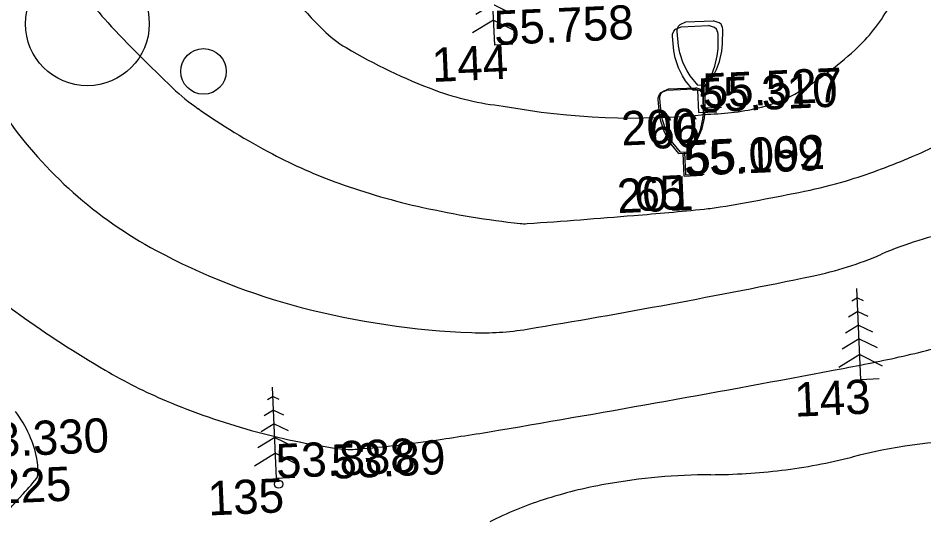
# Model space of a CAD drawing. Extents: x 642106 to 642351, y 6456946 to 6457148.
# Drawn here: x 642251.96 to 642271.88, y 6457101.56 to 6457112.63 of the extents above; entities that cross this region are included whole.
import ezdxf

# ---------------------------------------------------------------- set-up
doc = ezdxf.new("R2010")
doc.units = 0
for name, color, linetype in [('Level 10', 7, 'Continuous'), ('Level 11', 7, 'Continuous'), ('Level 14', 7, 'Continuous'), ('Level 16', 7, 'Continuous'), ('Level 18', 7, 'Continuous'), ('Level 5', 7, 'Continuous'), ('Level 6', 7, 'Continuous'), ('Level 63', 7, 'Continuous'), ('Level 9', 7, 'Continuous'), ('PUUDPQQSAD', 7, 'Continuous')]:
    doc.layers.add(name, color=color, linetype=linetype)

# ---------------------------------------------------------------- blocks, each defined once
blk = doc.blocks.new('KRIN13')
at = {"layer": 'Level 10'}
blk.add_circle((0, 0), 226.7, dxfattribs=at)
blk = doc.blocks.new('KKUUS7')
at = {"layer": 'PUUDPQQSAD'}
for p, q in [((0, 0), (0, 2000)), ((0, 1800), (-125.94, 1730.03)), ((0, 1800), (125.94, 1730.03)), ((0, 1500), (-211.95, 1382.25)), ((0, 1500), (211.95, 1382.25)), ((0, 1200), (-297.95, 1034.47)), ((0, 1200), (297.95, 1034.47)), ((0, 900), (-383.96, 686.69)), ((0, 900), (383.96, 686.69)), ((0, 550), (-475.29, 285.95)), ((0, 550), (475.29, 285.95)), ((400, 0), (0, 0))]:
    blk.add_line(p, q, dxfattribs=at)
blk = doc.blocks.new('KKIT13')
at = {"layer": 'PUUDPQQSAD'}
for p, q in [((-300, 1900), (300, 1900)), ((-100, 500), (100, 500)), ((0, 0), (0, 500)), ((0, 0), (400, 0))]:
    blk.add_line(p, q, dxfattribs=at)
for points in [[(-100, 500), (-258.4, 712.96), (-322.92, 824.71), (-400, 1000), (-461.28, 1225.3), (-484.95, 1381.3), (-500, 1700), (-497.94, 1741.58), (-468.34, 1813.02), (-428.03, 1850.1), (-300, 1900)], [(100, 500), (258.4, 712.96), (322.92, 824.71), (400, 1000), (461.28, 1225.3), (484.95, 1381.3), (500, 1700), (497.94, 1741.58), (468.34, 1813.02), (428.03, 1850.1), (300, 1900)]]:
    blk.add_lwpolyline(points, dxfattribs=at)
blk = doc.blocks.new('MUMM')
at = {"layer": 'Level 18'}
blk.add_circle((0, 0), 90.9, dxfattribs=at)
blk = doc.blocks.new('KKIT18')
at = {"layer": 'Level 9'}
for p, q in [((-300, 1900), (300, 1900)), ((-100, 500), (100, 500)), ((0, 0), (0, 500)), ((0, 0), (400, 0))]:
    blk.add_line(p, q, dxfattribs=at)
for points in [[(-100, 500), (-258.4, 712.96), (-322.92, 824.71), (-400, 1000), (-461.28, 1225.3), (-484.95, 1381.3), (-500, 1700), (-497.94, 1741.58), (-468.34, 1813.02), (-428.03, 1850.1), (-300, 1900)], [(100, 500), (258.4, 712.96), (322.92, 824.71), (400, 1000), (461.28, 1225.3), (484.95, 1381.3), (500, 1700), (497.94, 1741.58), (468.34, 1813.02), (428.03, 1850.1), (300, 1900)]]:
    blk.add_lwpolyline(points, dxfattribs=at)
blk = doc.blocks.new('KKIT19')
at = {"layer": 'Level 14'}
for p, q in [((-300, 1900), (300, 1900)), ((-100, 500), (100, 500)), ((0, 0), (0, 500)), ((0, 0), (400, 0))]:
    blk.add_line(p, q, dxfattribs=at)
for points in [[(-100, 500), (-258.4, 712.96), (-322.92, 824.71), (-400, 1000), (-461.28, 1225.3), (-484.95, 1381.3), (-500, 1700), (-497.94, 1741.58), (-468.34, 1813.02), (-428.03, 1850.1), (-300, 1900)], [(100, 500), (258.4, 712.96), (322.92, 824.71), (400, 1000), (461.28, 1225.3), (484.95, 1381.3), (500, 1700), (497.94, 1741.58), (468.34, 1813.02), (428.03, 1850.1), (300, 1900)]]:
    blk.add_lwpolyline(points, dxfattribs=at)

msp = doc.modelspace()

# ---------------------------------------------------------------- linework, layer by layer
at = {"layer": 'Level 16'}
for centre, radius, start, end in [((642276.189, 6457129.761), 24.686, 220.1563, 224.7908), ((642256.805, 6457115.236), 3.949, 212.0437, 223.2639), ((642267.907, 6457114.653), 3.669, 313.5701, 331.6114), ((642280.763, 6457137.784), 36.849, 223.2639, 226.4119), ((642260.454, 6457114.141), 2.514, 224.7908, 239.3471), ((642265.398, 6457117.292), 7.31, 300.8154, 313.5701), ((642265.328, 6457122.365), 12.074, 239.3471, 249.6585), ((642258.597, 6457114.497), 4.699, 226.4119, 235.2353), ((642263.243, 6457116.74), 6.075, 249.6585, 264.2149), ((642267.579, 6457113.635), 3.052, 283.8434, 300.8154), ((642264.999, 6457123.721), 15.926, 235.2353, 242.1312), ((642265.5, 6457126.215), 15.783, 259.5234, 275.8999), ((642267.02, 6457115.901), 5.386, 271.0887, 283.8434), ((642259.505, 6457115.928), 9.539, 215.0263, 241.7727), ((642267.561, 6457119.029), 10.283, 293.2824, 300.2162), ((642262.734, 6457119.438), 11.081, 242.1312, 250.4005), ((642266.095, 6457122.436), 13.992, 287.3394, 293.2824), ((642267.396, 6457118.268), 9.626, 281.8809, 287.3394), ((642264.221, 6457123.615), 15.516, 250.4005, 257.4969), ((642259.822, 6457154.267), 46.412, 279.3958, 281.8809), ((642265.144, 6457127.775), 19.776, 257.4969, 263.7817), ((642257.081, 6457210.523), 102.578, 274.70887, 275.57652), ((642266.535, 6457113.702), 5.296, 275.5765, 279.3958), ((642248.705, 6457312.218), 204.617, 274.04917, 274.70887), ((642263.093, 6457108.957), 0.847, 263.7817, 274.0492), ((642281.311, 6457076.435), 32.729, 104.3306, 106.9416), ((642274.031, 6457100.333), 7.747, 106.9416, 113.457), ((642261.826, 6457120.251), 14.445, 241.7727, 255.4124), ((642267.864, 6457114.546), 7.747, 281.6388, 293.457), ((642236.341, 6457267.585), 163.999, 279.41021, 281.63883), ((642255.825, 6457111.491), 6.605, 228.0753, 234.4651), ((642262.625, 6457123.322), 17.619, 255.4124, 267.7574), ((642266.707, 6457126.727), 25.328, 234.4651, 239.5539), ((642262.171, 6457111.731), 6.019, 267.7574, 279.4102), ((642267.858, 6457121.142), 16.336, 282.0019, 286.9301), ((642258.941, 6457163.084), 59.216, 280.65466, 282.00193), ((642259.587, 6457114.615), 11.278, 239.5539, 247.1831), ((642190.695, 6457525.836), 428.331, 280.15374, 280.65466), ((642261.26, 6457118.591), 15.592, 247.1831, 254.4641), ((642191.823, 6457519.538), 421.933, 279.6468, 280.15374), ((642249.322, 6457102.134), 3.178, 24.7706, 35.6552), ((642250.187, 6457102.533), 2.225, 10.9041, 24.7706), ((642261.134, 6457118.137), 15.12, 254.4641, 261.858), ((642253.376, 6457157.417), 54.617, 278.2378, 279.6468), ((642256.664, 6457134.707), 31.671, 275.0115, 278.2378), ((642273.264, 6457091.462), 11.896, 91.396, 104.4234), ((642259.263, 6457105.063), 1.913, 261.858, 275.0115), ((642251.147, 6457102.718), 1.248, 352.3548, 10.9041), ((642267.338, 6457114.504), 11.896, 276.8206, 284.4234), ((642267.125, 6457116.286), 13.691, 270.2988, 276.8206), ((642243.266, 6457110.133), 11.869, 317.5851, 320.0743), ((642252.312, 6457102.562), 0.0725, 320.0743, 352.3549), ((642267.268, 6457088.904), 13.691, 90.2988, 100.0187), ((642266.659, 6457092.35), 10.191, 100.0187, 107.9907), ((642216.694, 6457134.408), 47.86, 316.4617, 317.5851), ((642266.043, 6457094.246), 8.199, 107.9907, 116.8806)]:
    msp.add_arc(centre, radius, start, end, dxfattribs=at)
at = {"layer": 'Level 6'}
msp.add_circle((642256.036, 6457111.456), 0.501, dxfattribs=at)

# ---------------------------------------------------------------- block references
at = {"layer": 'Level 10', "xscale": 0.00600962946387277, "yscale": 0.00600962946387277, "rotation": 2.501003485659088}
msp.add_blockref('KRIN13', (642253.482, 6457112.503), dxfattribs=at)
at = {"layer": 'Level 14', "xscale": 0.0010016049106454617, "yscale": 0.0010016049106454613, "rotation": 2.501003485659088}
for name, p in [('KKUUS7', (642262.442, 6457112.035)), ('KKIT19', (642266.93, 6457110.55)), ('KKIT13', (642267.031, 6457110.656)), ('KKIT13', (642266.611, 6457109.157)), ('KKIT19', (642266.648, 6457109.184)), ('KKUUS7', (642270.498, 6457104.683)), ('KKUUS7', (642257.645, 6457102.515))]:
    msp.add_blockref(name, p, dxfattribs=at)
at = {"layer": 'Level 18', "xscale": 0.0010016049106454617, "yscale": 0.0010016049106454613, "rotation": 2.501003485659088}
msp.add_blockref('MUMM', (642257.69, 6457102.387), dxfattribs=at)
at = {"layer": 'Level 9', "xscale": 0.0010016049106454617, "yscale": 0.0010016049106454613, "rotation": 2.501003485659088}
for p in [(642266.93, 6457110.55), (642266.648, 6457109.184)]:
    msp.add_blockref('KKIT18', p, dxfattribs=at)

# ---------------------------------------------------------------- texts
at = {"layer": 'Level 11'}
for s, p in [('66', (642265.857, 6457109.752)), ('65', (642265.528, 6457108.384))]:
    msp.add_text(s, height=0.7512, rotation=2.501, dxfattribs=at).set_placement(p)
at = {"layer": 'Level 18'}
msp.add_text('53.89', height=0.7512, rotation=2.501, dxfattribs=at).set_placement((642258.863, 6457102.503))
at = {"layer": 'Level 5'}
for s, p in [('144', (642261.074, 6457111.223)), ('200', (642265.238, 6457109.826)), ('66', (642265.857, 6457109.752)), ('66', (642265.857, 6457109.752)), ('201', (642265.148, 6457108.341)), ('65', (642265.528, 6457108.384)), ('65', (642265.528, 6457108.384)), ('143', (642269.048, 6457103.868)), ('135', (642256.147, 6457101.698))]:
    msp.add_text(s, height=0.7512, rotation=2.501, dxfattribs=at).set_placement(p)
at = {"layer": 'Level 6'}
for s, p in [('66', (642265.857, 6457109.752)), ('65', (642265.528, 6457108.384))]:
    msp.add_text(s, height=0.7512, rotation=2.501, dxfattribs=at).set_placement(p)
at = {"layer": 'Level 63'}
for s, p in [('55.758', (642262.442, 6457112.035)), ('55.310', (642266.93, 6457110.55)), ('55.310', (642266.93, 6457110.55)), ('55.310', (642266.93, 6457110.55)), ('55.310', (642266.93, 6457110.55)), ('55.527', (642267.031, 6457110.656)), ('55.169', (642266.611, 6457109.157)), ('55.092', (642266.648, 6457109.184)), ('55.092', (642266.648, 6457109.184)), ('55.092', (642266.648, 6457109.184)), ('55.092', (642266.648, 6457109.184)), ('53.330', (642250.903, 6457102.96)), ('53.888', (642257.645, 6457102.515)), ('53.225', (642250.073, 6457101.894))]:
    msp.add_text(s, height=0.7512, rotation=2.501, dxfattribs=at).set_placement(p)

doc.saveas('drawing.dxf')
